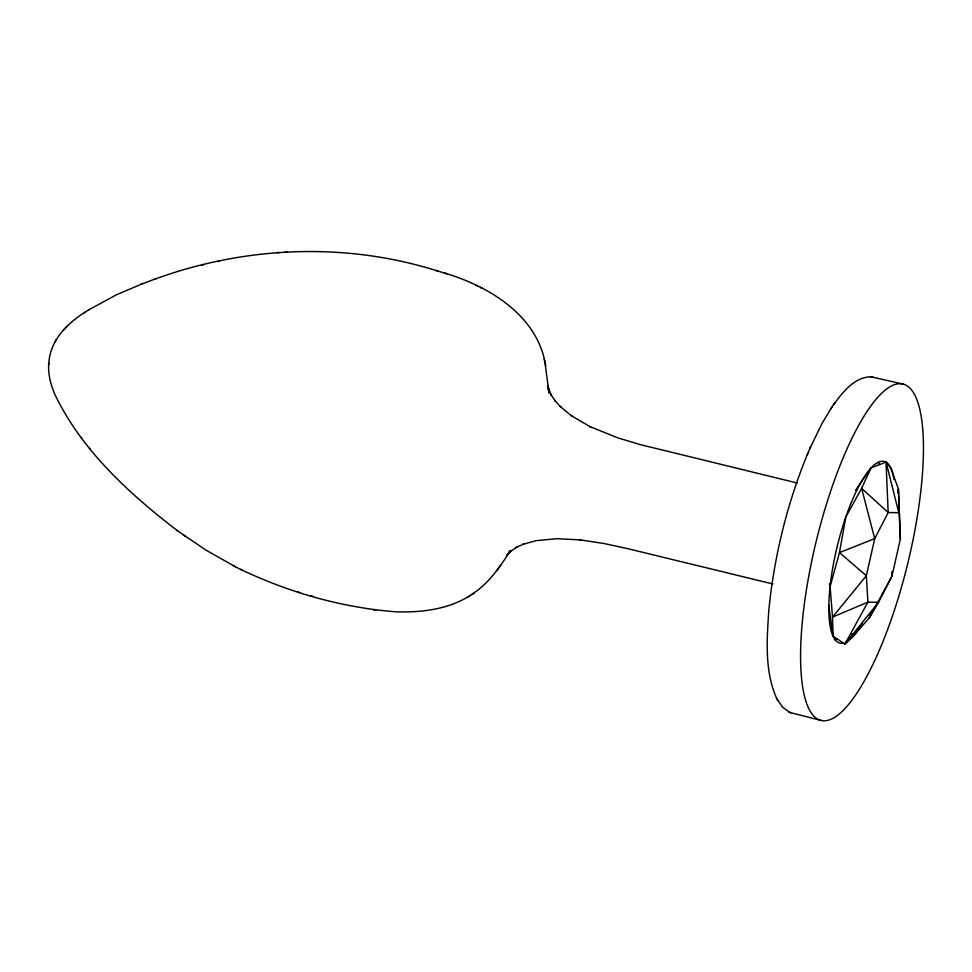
<?xml version="1.0" encoding="UTF-8"?>
<svg xmlns="http://www.w3.org/2000/svg" width="972" height="972" viewBox="0 0 972 972"><rect width="100%" height="100%" fill="white"/><g stroke="black" fill="none" stroke-linecap="round" stroke-linejoin="round"><path stroke-width="1.46" d="M85.159 312.146C67.761 323.032 51.152 339.459 49.001 360.891C47.494 372.3 50.337 383.831 54.821 394.28C81.684 450.571 129.616 494.116 178.423 531.465M48.661 365.229L48.709 364.439M48.746 363.722L48.794 363.042M897.849 492.646L898.407 489.05L890.96 468.31L886.039 462.04L871.046 467.945L855.542 490.325M900.339 539.108L898.407 489.05L900.339 539.108L891.944 576.226L878.518 602.324L869.32 617.779L852.942 636.514L844.899 644.096L833.04 636.138L828.654 604.973M833.04 636.138L832.53 617.099L830.088 586.614L839.468 552.594L845.834 516.946L861.629 488.369L871.046 467.945M870.426 614L869.32 617.779L891.944 576.226L891.859 571.682M807.817 453.317C787.211 503.241 774.174 556.3 768.84 610.027C766.847 639.661 764.369 671.445 777.029 699.208M809.943 448.371L821.911 423.634L831.789 407.317M807.234 454.689L810.575 446.889M56.23 339.665L54.882 342.059M510.008 551.088C499.851 567.514 488.211 583.783 471.785 594.475M833.393 404.972C842.517 392.579 854.364 376.759 871.483 376.759M509.413 551.962L508.222 553.712L510.166 551.015M830.525 409.163L834.693 403.064M496.498 570.953L500.738 565.218M508.988 552.691L510.628 550.65L506.764 555.449L511.09 550.772L509.632 552.084L517.043 546.993L515.84 547.625L524.017 543.907L522.924 544.32L536.155 540.651L557.065 538.695L580.734 539.934L579.992 539.849L604.147 543.542L627.827 548.682L772.874 583.978M63.314 330.213L66.691 326.677M88.537 309.959L115.935 295.038L142.422 283.727M240.509 569.337C289.389 592.653 342.8 607.865 396.843 611.886C422.018 612.506 448.554 609.335 470.181 595.508M467.969 596.954L473.947 593.066M84.357 312.668L89.4 309.4M154.888 279.122C245.406 246.11 346.129 241.797 438.25 271.2M141.061 284.237L156.383 278.563M201.982 265.064L203.78 264.651M218.007 261.432L219.903 260.994M277.129 252.647L279.268 252.501M285.209 252.076L287.384 251.93M870.62 376.711L903.316 384.122M871.799 376.784L872.649 376.832M373.479 609.918L375.775 610.161M797.113 482.987L640.402 444.629L617.694 437.837L589.81 426.55L590.514 426.902L571.159 415.603L571.901 416.138L560.151 406.454L560.929 407.219L554.696 400.306L555.486 401.29L550.614 394.11L551.403 395.361L548.111 387.682L549.399 391.874L547.819 386.103L549.046 393.138L545.013 362.799M821.51 720.531L789.993 712.512M444.52 273.071C489.305 286.254 538.063 315.827 545.717 365.97M310.979 595.848L313.203 596.492M297.554 591.972L299.753 592.628M436.039 270.544L446.731 273.727M776.519 698.212L782.496 707.094L789.714 712.391M788.924 712.039L790.783 712.865M475.344 284.966L477.398 285.987M480.35 287.445L482.391 288.465M176.77 530.275L205.736 549.982L235.528 566.822M233.535 565.838L242.514 570.345M183.477 535.098L185.166 536.313M80.822 437.121L81.587 438.105M88.999 447.497L89.861 448.578M777.284 699.658L777.807 700.642M851.958 633.708L852.942 636.514M829.444 583.795L830.088 586.614M544.162 359.02L544.891 362.289M878.275 462.393A93.482 25.43 -76.3 0 1 879.563 464.482M836.625 638.653A93.482 25.43 -76.3 0 1 834.547 639.77M843.332 643.051A93.482 25.43 -76.3 0 1 842.833 526.119A93.482 25.43 -76.3 0 1 894.046 479.646M862.298 623.404A93.482 25.43 -76.3 0 1 845.336 642.395M874.727 538.634L866.344 575.74L867.911 602.13L844.899 644.096L878.518 602.324L867.911 602.13L832.53 617.099L866.344 575.74L839.468 552.594L874.727 538.634L888.165 512.523L886.039 462.04L898.772 512.718L888.165 512.523L861.629 488.369L874.727 538.634M880.523 647.449A173.113 47.093 -76.3 0 0 903.425 384.147A173.113 47.093 -76.3 0 0 802.022 625.081A173.113 47.093 -76.3 0 0 880.523 647.449"/></g></svg>
